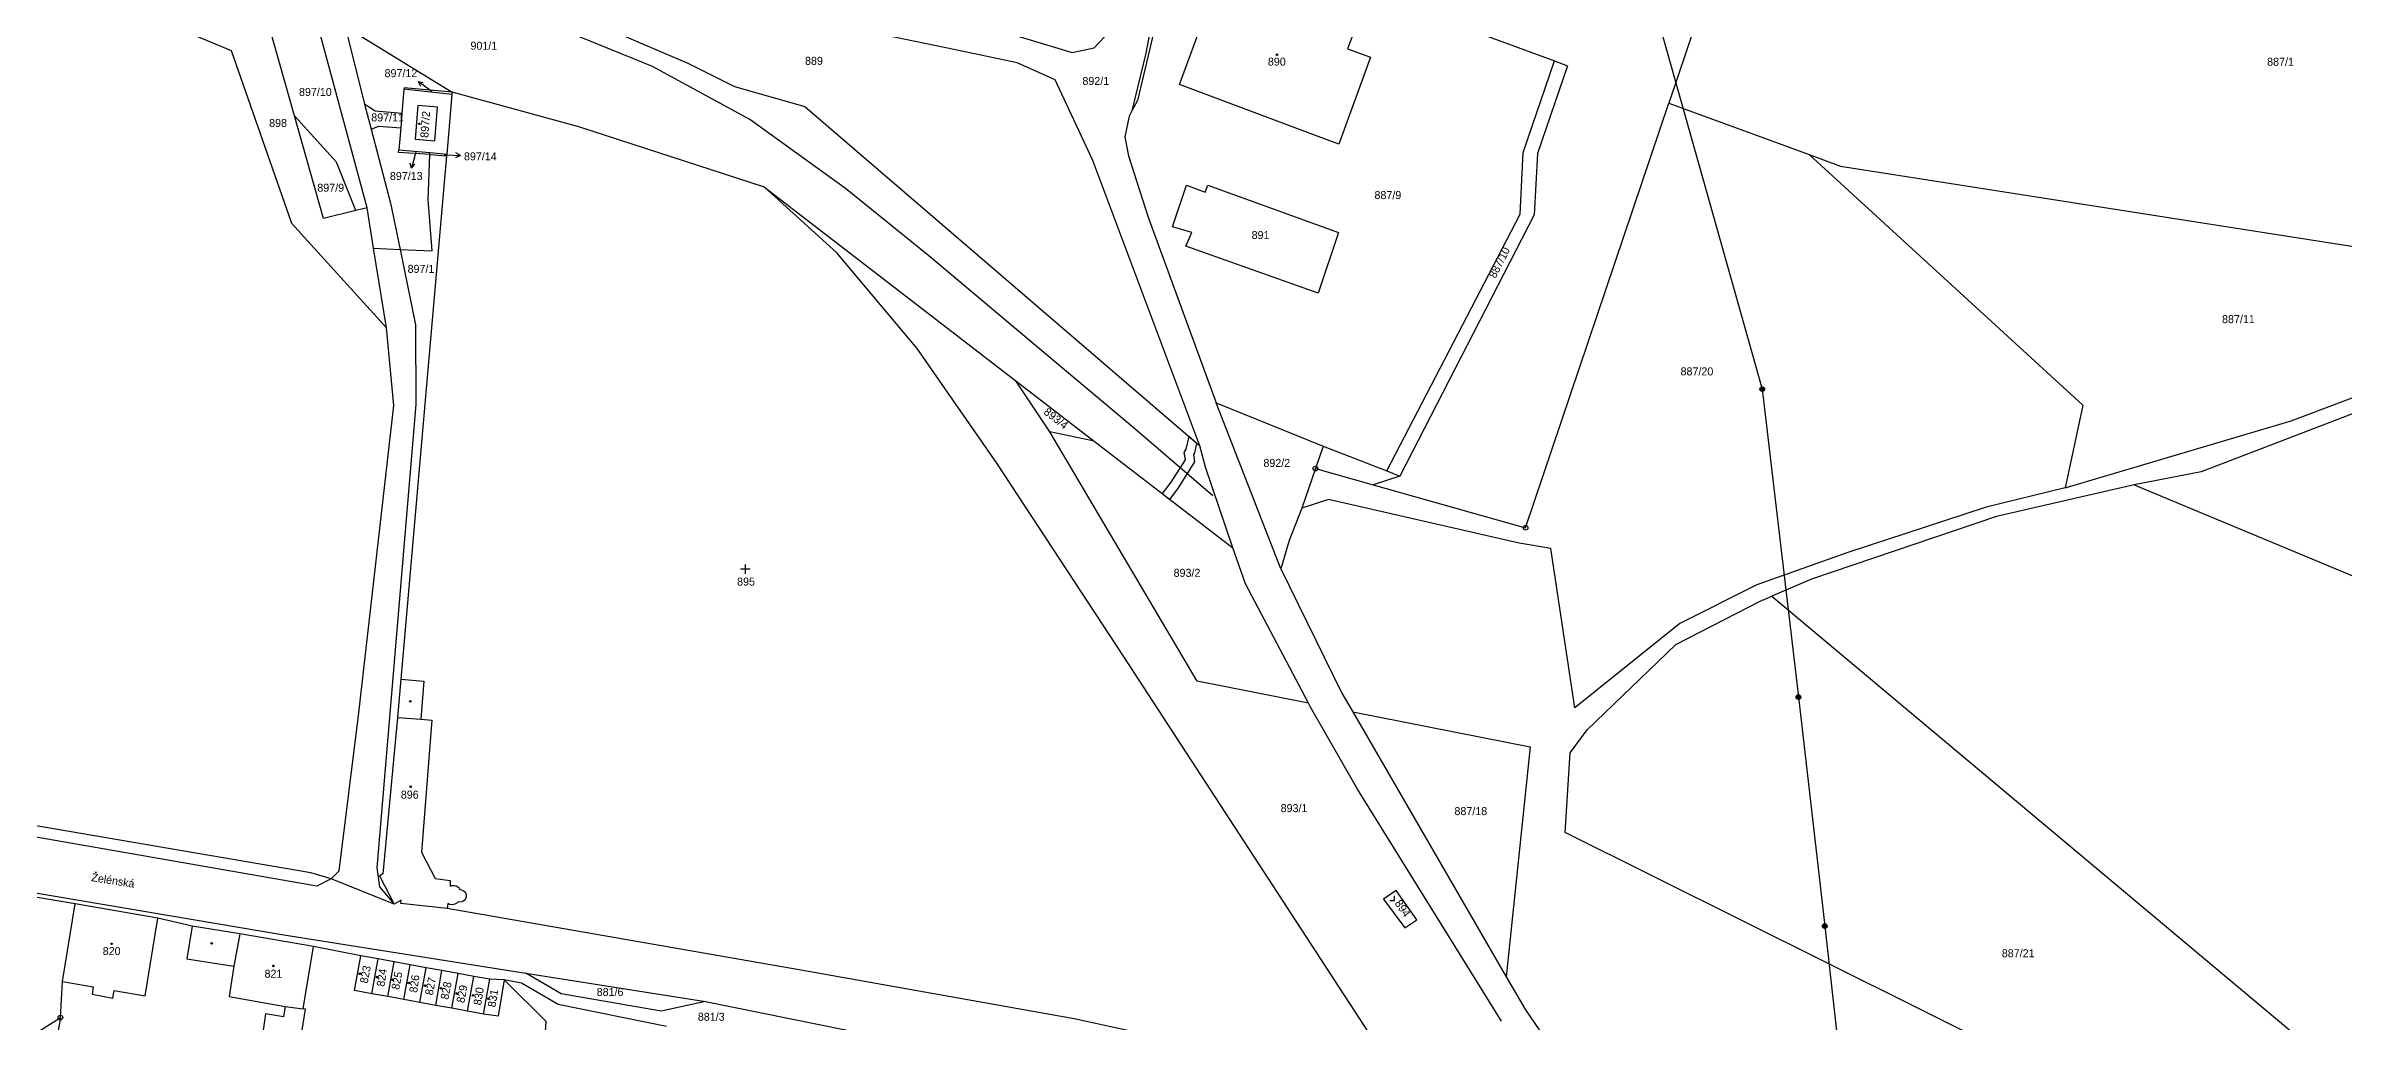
# Model space of a CAD drawing. Extents: x -784124 to -780570, y -980818 to -976926.
# Drawn here: x -781404 to -780915.9, y -979711.9 to -979504.8 of the extents above; entities that cross this region are included whole.
import ezdxf
from ezdxf.enums import TextEntityAlignment as Align

# ---------------------------------------------------------------- set-up
doc = ezdxf.new("R2010")
doc.units = 0
doc.header["$LTSCALE"] = 3.138375
doc.header["$MEASUREMENT"] = 0
doc.linetypes.add('0_051C', pattern=[0])
doc.linetypes.add('2_6_59_2', pattern=[0])
for name, color, linetype in [('1008', 1, 'CONTINUOUS'), ('1029', 1, 'CONTINUOUS'), ('105', 1, 'CONTINUOUS'), ('18', 1, 'CONTINUOUS'), ('21800', 1, 'CONTINUOUS'), ('21900', 1, 'CONTINUOUS'), ('21999', 1, 'CONTINUOUS'), ('23700', 1, 'CONTINUOUS'), ('315', 1, 'CONTINUOUS'), ('319', 1, 'CONTINUOUS'), ('402', 1, 'CONTINUOUS'), ('404', 1, 'CONTINUOUS'), ('50100', 1, 'CONTINUOUS'), ('601', 1, 'CONTINUOUS'), ('60502', 1, 'CONTINUOUS')]:
    doc.layers.add(name, color=color, linetype=linetype)

# ---------------------------------------------------------------- blocks, each defined once
blk = doc.blocks.new('4_02$0')
at = {"layer": '404', "color": 255, "linetype": 'Continuous'}
blk.add_circle((-0.01, 0), 0.175, dxfattribs=at)
blk = doc.blocks.new('1029$1')
at = {"layer": '1029', "color": 6, "linetype": 'Continuous'}
for p, q in [((0, 3), (-0.5, 2)), ((0, 0), (0, 3)), ((0, 3), (0.5, 2))]:
    blk.add_line(p, q, dxfattribs=at)
blk = doc.blocks.new('3_19$9')
at = {"layer": '319', "color": 255, "linetype": 'Continuous'}
for p, q in [((-1, 0), (0, 0)), ((0, 0), (0, 1))]:
    blk.add_line(p, q, dxfattribs=at)
blk = doc.blocks.new('3_15$11')
at = {"layer": '315', "color": 255, "linetype": 'Continuous'}
for p, q in [((1, 1), (-1, 1)), ((0, 0), (0, 2))]:
    blk.add_line(p, q, dxfattribs=at)
blk = doc.blocks.new('1_05$19')
at = {"layer": '105', "color": 3, "linetype": 'Continuous'}
for radius in [0.5, 0.0303]:
    blk.add_circle((0, 0), radius, dxfattribs=at)
blk = doc.blocks.new('6_01$21')
at = {"layer": '601', "color": 255, "linetype": 'Continuous'}
for radius in [0.5, 0.4, 0.3, 0.2, 0.1]:
    blk.add_circle((0, 0), radius, dxfattribs=at)

msp = doc.modelspace()

# ---------------------------------------------------------------- linework, layer by layer
at = {"layer": '1029', "color": 255, "linetype": 'Continuous'}
for p, q in [((-781322.01, -979514.48), (-781322.48, -979514.13)), ((-781325.41, -979527.38), (-781325.55, -979527.89)), ((-781319.39, -979527.91), (-781318.91, -979527.94))]:
    msp.add_line(p, q, dxfattribs=at)
at = {"layer": '21800', "color": 255, "linetype": 'Continuous'}
for p, q in [((-781335.73, -979539.22), (-781347.58, -979495.44)), ((-781340.36, -979500.67), (-781336.26, -979517.14)), ((-781324.93, -979517.44), (-781325.52, -979524.59)), ((-781320.77, -979517.79), (-781324.93, -979517.44)), ((-781321.35, -979524.93), (-781320.77, -979517.79)), ((-781334.88, -979522.49), (-781330.73, -979538.21)), ((-781325.52, -979524.59), (-781321.35, -979524.93)), ((-781330.73, -979538.21), (-781328.74, -979548.02)), ((-781328.74, -979548.02), (-781325.48, -979564.04)), ((-781325.48, -979564.04), (-781325.35, -979580.95)), ((-781325.35, -979580.95), (-781333.69, -979679.39)), ((-781119.09, -979595.08), (-781116.29, -979596.17)), ((-781329.26, -979647.43), (-781324.32, -979647.79)), ((-781333.69, -979679.39), (-781333.08, -979683.38)), ((-781333.08, -979683.38), (-781330, -979687.08)), ((-781362.76, -979693.39), (-781364.02, -979700.26)), ((-781353.13, -979708.79), (-781349.31, -979709.32))]:
    msp.add_line(p, q, dxfattribs=at)
at = {"layer": '21900', "color": 3, "linetype": 'Continuous'}
for p, q in [((-781034.84, -979444.97), (-781059.14, -979516.94)), ((-781119.37, -979494.74), (-781083.47, -979507.97)), ((-781327.91, -979514.02), (-781328.33, -979519.19)), ((-781317.71, -979515.11), (-781327.91, -979514.02)), ((-781317.71, -979515.11), (-781318.82, -979527.78)), ((-781317.67, -979514.63), (-781317.71, -979515.11)), ((-781059.14, -979516.94), (-781029.38, -979527.9)), ((-781328.57, -979522.22), (-781329.01, -979526.89)), ((-781322.41, -979527.88), (-781318.85, -979528.12)), ((-781318.82, -979527.78), (-781318.85, -979528.12)), ((-781318.85, -979528.12), (-781328.55, -979639.33)), ((-781251.3, -979534.83), (-781197.89, -979575.94)), ((-781331.63, -979564.68), (-781334.36, -979547.74)), ((-781197.89, -979575.94), (-781181.25, -979588.75)), ((-781141.61, -979615.88), (-781155.37, -979580.64)), ((-781155.37, -979580.64), (-781132.64, -979589.82)), ((-781181.25, -979588.75), (-781151.82, -979611.4)), ((-781132.64, -979589.82), (-781134.25, -979594.57)), ((-781134.25, -979594.57), (-781137.11, -979602.97)), ((-781134.25, -979594.57), (-781121.98, -979598.03)), ((-780960.3, -979598.03), (-780802.5, -979663.85)), ((-781037.27, -979621.64), (-780882.74, -979751.11)), ((-781126.31, -979646.25), (-781093.71, -979702.5)), ((-781397.76, -979687.04), (-781422.54, -979682.84)), ((-781330, -979687.08), (-781343.38, -979681.69)), ((-781400.47, -979703.49), (-781397.76, -979687.04)), ((-781380.21, -979690.08), (-781397.76, -979687.04)), ((-781318.58, -979686.95), (-781318.71, -979688)), ((-781372.87, -979691.76), (-781380.21, -979690.08)), ((-781337.09, -979698.07), (-781347.14, -979696.04)), ((-781333.4, -979698.73), (-781337.09, -979698.07)), ((-781334.73, -979706.11), (-781333.4, -979698.73)), ((-781330, -979699.35), (-781333.4, -979698.73)), ((-781400.9, -979711.16), (-781400.47, -979703.49)), ((-781331.34, -979706.73), (-781330, -979699.35)), ((-781326.61, -979699.97), (-781330, -979699.35)), ((-781327.95, -979707.35), (-781326.61, -979699.97)), ((-781323.21, -979700.58), (-781326.61, -979699.97)), ((-781324.55, -979707.96), (-781323.21, -979700.58)), ((-781319.82, -979701.2), (-781323.21, -979700.58)), ((-781321.16, -979708.58), (-781319.82, -979701.2)), ((-781316.42, -979701.81), (-781319.82, -979701.2)), ((-781317.76, -979709.19), (-781316.42, -979701.81)), ((-781313.03, -979702.43), (-781316.42, -979701.81)), ((-781314.37, -979709.81), (-781313.03, -979702.43)), ((-781309.63, -979703.04), (-781313.03, -979702.43)), ((-781310.97, -979710.42), (-781309.63, -979703.04)), ((-781306.61, -979703.17), (-781309.63, -979703.04)), ((-781302.01, -979701.75), (-781263.87, -979707.74)), ((-781331.34, -979706.73), (-781334.73, -979706.11)), ((-781327.95, -979707.35), (-781331.34, -979706.73)), ((-781324.55, -979707.96), (-781327.95, -979707.35)), ((-781321.16, -979708.58), (-781324.55, -979707.96)), ((-781317.76, -979709.19), (-781321.16, -979708.58)), ((-781263.87, -979707.74), (-781135.39, -979733.68)), ((-781400.9, -979711.16), (-781402.97, -979722.81)), ((-781314.37, -979709.81), (-781317.76, -979709.19)), ((-781310.97, -979710.42), (-781314.37, -979709.81))]:
    msp.add_line(p, q, dxfattribs=at)
for points in [[(-781205.67, -979500.6), (-781196.98, -979502.86), (-781185.94, -979506.23), (-781181.28, -979505.19), (-781176.71, -979500.42), (-781174, -979485.52), (-781174.66, -979475.88), (-781176.31, -979473.28)], [(-781158.82, -979589.75), (-781181.54, -979529.13), (-781189.53, -979512.01), (-781197.62, -979508.39), (-781210.71, -979505.63), (-781227.86, -979502.08), (-781267.73, -979483.29), (-781285.78, -979477.35), (-781300.09, -979475.29), (-781326.09, -979477.96), (-781333.6, -979480.06), (-781338.46, -979483.06)], [(-781167.66, -979478.77), (-781166.55, -979486.16), (-781167.9, -979493.6), (-781170.31, -979506.33), (-781173.24, -979518.59)], [(-781338.46, -979483.06), (-781321.94, -979488.05), (-781307.38, -979492.38), (-781284.03, -979501.47), (-781267.6, -979508.46), (-781257.7, -979513.45), (-781242.73, -979517.69), (-781158.82, -979589.75)], [(-781163.66, -979480.79), (-781172.06, -979516.43), (-781173.24, -979518.59)], [(-781154.68, -979490.05), (-781125.75, -979500.95), (-781127.47, -979505.44), (-781122.54, -979507.2), (-781129.27, -979525.69), (-781134.27, -979523.81), (-781163.15, -979512.98), (-781154.68, -979490.05)], [(-781389.59, -979495.39), (-781364.62, -979505.81), (-781351.79, -979542.47), (-781331.63, -979564.68)], [(-781351.15, -979519.67), (-781357.36, -979497.63), (-781347.58, -979495.44)], [(-781347.58, -979495.44), (-781340.36, -979500.67), (-781317.67, -979514.63)], [(-781132.64, -979589.82), (-781119.09, -979595.08), (-781090.78, -979540.52), (-781090.08, -979527.47), (-781083.47, -979507.97)], [(-781083.47, -979507.97), (-781080.66, -979509), (-781087.09, -979527.63), (-781087.79, -979540.68), (-781116.29, -979596.17), (-781121.98, -979598.03)], [(-781328.33, -979519.19), (-781333.99, -979518.66), (-781335.65, -979517.63), (-781336.26, -979517.14), (-781334.88, -979522.49), (-781333.22, -979521.82), (-781328.57, -979522.22)], [(-781251.3, -979534.83), (-781290.78, -979522.01), (-781317.67, -979514.63)], [(-781121.98, -979598.03), (-781089.59, -979607.15), (-781059.14, -979516.94)], [(-781338.1, -979539.79), (-781345.01, -979541.45), (-781351.15, -979519.67)], [(-781173.24, -979518.59), (-781173.85, -979519.72), (-781174.74, -979524.09), (-781174.4, -979525.93), (-781173.99, -979528.13), (-781169.77, -979541.18), (-781155.37, -979580.64)], [(-781322.41, -979527.88), (-781329.06, -979527.44), (-781329.01, -979526.89)], [(-781029.38, -979527.9), (-781022.67, -979530.37), (-780850.73, -979557.23)], [(-781029.38, -979527.9), (-780971.22, -979581.11), (-780974.95, -979598.65)], [(-781114.78, -979726.87), (-781174.91, -979634.62), (-781201.95, -979593.45), (-781218.84, -979569.04), (-781235.94, -979548.76), (-781251.3, -979534.83)], [(-781157.67, -979535.84), (-781157.1, -979534.39), (-781129.35, -979544.42), (-781133.69, -979557.29), (-781161.79, -979547.36), (-781160.49, -979544.42), (-781164.63, -979543.26), (-781161.62, -979534.38), (-781157.67, -979535.84)], [(-781334.36, -979547.74), (-781335.73, -979539.22), (-781338.1, -979539.79)], [(-780974.95, -979598.65), (-780926.92, -979584.44), (-780883.57, -979568.08), (-780850.73, -979557.23)], [(-780844.1, -979558.26), (-780881.05, -979570.31), (-780946.07, -979595.23), (-780960.3, -979598.03)], [(-781343.38, -979681.69), (-781341.67, -979680.02), (-781337.48, -979646.46), (-781330.06, -979581.16), (-781331.63, -979564.68)], [(-781343.38, -979681.69), (-781346.41, -979683.23), (-781429.24, -979668.84), (-781435.27, -979667.36), (-781449.86, -979656.28), (-781459.88, -979644.98), (-781477.99, -979615.83), (-781486.17, -979604.25), (-781496.11, -979594.71), (-781504.51, -979589.21), (-781522.87, -979581.21)], [(-781151.82, -979611.4), (-781157.58, -979594.28), (-781158.82, -979589.75)], [(-781343.38, -979681.69), (-781347.7, -979680.45), (-781428.92, -979666.58), (-781434.38, -979664.97), (-781448.05, -979654.66), (-781457.51, -979643.86), (-781475.8, -979614.75), (-781484.55, -979603.07), (-781493.03, -979594.15), (-781495.49, -979592)], [(-780974.95, -979598.65), (-780991.71, -979602.78), (-781000.57, -979605.67), (-781021.11, -979612.36), (-781040.46, -979619.23), (-781056.83, -979627.5), (-781079.16, -979645.4), (-781084.21, -979611.57), (-781090.97, -979610.42), (-781131.48, -979601.13), (-781137.11, -979602.97)], [(-780960.3, -979598.03), (-780989.54, -979604.75), (-781028.89, -979618.03), (-781037.27, -979621.64)], [(-781137.11, -979602.97), (-781139.81, -979609.87), (-781141.61, -979615.88)], [(-781135.75, -979644.39), (-781149.08, -979619.08), (-781151.82, -979611.4)], [(-781141.61, -979615.88), (-781128.61, -979642.29), (-781126.31, -979646.25)], [(-780894.21, -979764.95), (-781081.19, -979671.86), (-781080.11, -979654.95), (-781076.55, -979650.07), (-781057.71, -979631.91), (-781039.76, -979622.71), (-781037.27, -979621.64)], [(-781328.55, -979639.33), (-781329.26, -979647.43), (-781332.41, -979680.67), (-781333.1, -979681.07), (-781330, -979687.08)], [(-781328.55, -979639.33), (-781323.71, -979639.74), (-781324.32, -979647.79), (-781321.97, -979647.98), (-781324.2, -979676.05), (-781321.25, -979681.63), (-781318.05, -979682.05), (-781318.07, -979683.28)], [(-781094.7, -979711.94), (-781125.29, -979662.69), (-781135.29, -979645.26), (-781135.75, -979644.39)], [(-781126.31, -979646.25), (-781088.6, -979653.66), (-781093.71, -979702.5)], [(-781460.66, -979675.53), (-781459.15, -979673.66), (-781415.91, -979683.06), (-781353.44, -979693.57), (-781302.01, -979701.75)], [(-781318.07, -979683.28), (-781317.717, -979683.136), (-781317.338, -979683.088), (-781317.183, -979683.098), (-781316.812, -979683.191), (-781316.479, -979683.376), (-781316.205, -979683.642), (-781316.01, -979683.97), (-781315.646, -979684.018), (-781315.31, -979684.163), (-781315.024, -979684.394), (-781314.812, -979684.693), (-781314.688, -979685.038), (-781314.66, -979685.255), (-781314.694, -979685.62), (-781314.825, -979685.962), (-781315.044, -979686.257), (-781315.334, -979686.481), (-781315.674, -979686.619), (-781316.038, -979686.66), (-781316.4, -979686.6), (-781316.702, -979686.88), (-781317.063, -979687.078), (-781317.39, -979687.173), (-781317.801, -979687.197), (-781318.206, -979687.121), (-781318.58, -979686.95)], [(-781318.71, -979688), (-781328.59, -979686.97), (-781328.51, -979686.25), (-781330, -979687.08)], [(-781114.78, -979726.87), (-781185.52, -979711.47), (-781243.95, -979701.05), (-781318.71, -979688)], [(-781400.47, -979703.49), (-781393.91, -979704.61), (-781394.17, -979706.22), (-781389.72, -979707.04), (-781389.46, -979705.41), (-781382.9, -979706.53), (-781380.21, -979690.08)], [(-781372.87, -979691.76), (-781374.04, -979698.72), (-781364.02, -979700.26), (-781365.06, -979706.73), (-781353.13, -979708.79), (-781353.5, -979711.02), (-781357.29, -979710.37), (-781357.84, -979713.84), (-781351.33, -979714.98)], [(-781347.14, -979696.04), (-781362.76, -979693.39), (-781372.87, -979691.76)], [(-781351.33, -979714.98), (-781349.74, -979715.21), (-781348.84, -979709.41), (-781349.31, -979709.32), (-781347.14, -979696.04)], [(-781334.73, -979706.11), (-781338.42, -979705.43), (-781337.09, -979698.07)], [(-781306.61, -979703.17), (-781307.89, -979710.87), (-781310.97, -979710.42)], [(-781298.27, -979720.74), (-781297.71, -979711.98), (-781306.61, -979703.17)], [(-781272.1, -979713.08), (-781295.13, -979708.42), (-781302.9, -979703.84), (-781306.61, -979703.17)], [(-781263.87, -979707.74), (-781273.26, -979709.79), (-781294.5, -979706.16), (-781302.01, -979701.75)], [(-781093.71, -979702.5), (-781089.65, -979709.51), (-781078.47, -979725.82), (-781071.87, -979734.36)], [(-781427.41, -979711.4), (-781406.67, -979714.81), (-781400.9, -979711.16)]]:
    msp.add_lwpolyline(points, dxfattribs=at)
at = {"layer": '21999', "color": 3, "linetype": 'Continuous'}
for p, q in [((-781327.83, -979513.74), (-781327.91, -979514.02)), ((-781317.67, -979514.63), (-781327.83, -979513.74)), ((-781328.33, -979519.19), (-781328.57, -979522.22)), ((-781329.01, -979526.89), (-781322.4, -979527.47)), ((-781322.41, -979527.88), (-781322.4, -979527.47)), ((-781322.4, -979527.47), (-781318.82, -979527.78)), ((-781190.65, -979586.78), (-781197.89, -979575.94)), ((-781181.25, -979588.75), (-781190.65, -979586.78))]:
    msp.add_line(p, q, dxfattribs=at)
for points in [[(-781338.1, -979539.79), (-781342.26, -979529.48), (-781351.15, -979519.67)], [(-781334.36, -979547.74), (-781328.74, -979548.02), (-781321.9, -979548.35), (-781322.73, -979537.48), (-781322.41, -979527.88)], [(-781135.75, -979644.39), (-781159.36, -979639.73), (-781190.65, -979586.78)], [(-781119.76, -979686.01), (-781115.28, -979692.13), (-781112.74, -979690.4), (-781117.1, -979684.21), (-781119.76, -979686.01)]]:
    msp.add_lwpolyline(points, dxfattribs=at)
at = {"layer": '23700', "color": 255, "linetype": '0_051C'}
msp.add_lwpolyline([(-781166.78, -979599.89), (-781165.19, -979601.11), (-781163.31, -979598.63), (-781159.86, -979593.11), (-781160.1, -979591.59), (-781159.87, -979591.22), (-781159.45, -979589.21), (-781161.18, -979587.73), (-781161.75, -979590.45), (-781162.2, -979591.16), (-781161.96, -979592.68), (-781164.96, -979597.49), (-781166.78, -979599.89)], close=True, dxfattribs=at)
at = {"layer": '50100', "color": 255, "linetype": 'Continuous'}
for p, q in [((-781275.13, -979509.19), (-781294.41, -979501.33)), ((-781254.39, -979520.44), (-781275.13, -979509.19)), ((-781234.11, -979535.08), (-781254.39, -979520.44)), ((-781216.39, -979549.37), (-781234.11, -979535.08)), ((-781191.55, -979570.26), (-781216.39, -979549.37)), ((-781172.6, -979586.15), (-781191.55, -979570.26)), ((-781156.05, -979600.36), (-781172.6, -979586.15))]:
    msp.add_line(p, q, dxfattribs=at)
at = {"layer": '60502', "color": 255, "linetype": '2_6_59_2'}
for p, q in [((-781061.69, -979498.34), (-781039.31, -979577.69)), ((-781039.31, -979577.69), (-781031.63, -979643.11)), ((-781031.63, -979643.11), (-781026.03, -979691.75)), ((-781026.03, -979691.75), (-781020.62, -979739.9))]:
    msp.add_line(p, q, dxfattribs=at)

# ---------------------------------------------------------------- block references
at = {"layer": '1029', "color": 0, "linetype": 'ByBlock'}
for p, rotation in [((-781322.48, -979514.13), 54), ((-781325.55, -979527.89), 165), ((-781318.91, -979527.94), 267)]:
    msp.add_blockref('1029$1', p, dxfattribs=dict(at, rotation=rotation))
at = {"layer": '105', "color": 0, "linetype": 'ByBlock'}
for p in [(-781134.25, -979594.57), (-781089.59, -979607.15), (-781400.9, -979711.16)]:
    msp.add_blockref('1_05$19', p, dxfattribs=at)
at = {"layer": '315', "color": 0, "linetype": 'ByBlock'}
msp.add_blockref('3_15$11', (-781255.37, -979616.96), dxfattribs=at)
at = {"layer": '319', "color": 0, "linetype": 'ByBlock'}
msp.add_blockref('3_19$9', (-781117.42, -979686.32), dxfattribs=at)
at = {"layer": '402', "color": 0, "linetype": 'ByBlock'}
for p in [(-781326.55, -979643.99), (-781368.75, -979695.4)]:
    msp.add_blockref('4_02$0', p, dxfattribs=at)
at = {"layer": '404', "color": 0, "linetype": 'ByBlock'}
for p in [(-781142.41, -979506.68), (-781324.61, -979521.35), (-781326.46, -979662.15), (-781389.99, -979695.51), (-781355.66, -979700.19), (-781337.28, -979701.87), (-781333.57, -979702.58), (-781330.3, -979703.14), (-781326.84, -979703.84), (-781323.43, -979704.41), (-781320.02, -979704.96), (-781316.65, -979706.07), (-781313.22, -979706.47), (-781309.98, -979707.16)]:
    msp.add_blockref('4_02$0', p, dxfattribs=at)
at = {"layer": '601', "color": 0, "linetype": 'ByBlock'}
for p in [(-781039.31, -979577.69), (-781031.63, -979643.11), (-781026.03, -979691.75)]:
    msp.add_blockref('6_01$21', p, dxfattribs=at)

# ---------------------------------------------------------------- texts
at = {"layer": '1008', "color": 255, "linetype": 'Continuous'}
msp.add_text('Želénská', height=1.7, rotation=351, dxfattribs=at).set_placement((-781389.72, -979682.05), align=Align.MIDDLE_CENTER)
at = {"layer": '18', "color": 255, "linetype": 'Continuous'}
for s, p in [('901/1', (-781313.77, -979506.12)), ('889', (-781242.69, -979509.33)), ('890', (-781144.35, -979509.5)), ('887/1', (-780932.05, -979509.53)), ('897/10', (-781350.2, -979515.94)), ('898', (-781356.55, -979522.53)), ('897/11', (-781334.85, -979521.35)), ('897/9', (-781346.31, -979536.28)), ('887/9', (-781121.7, -979537.84)), ('897/1', (-781327.13, -979553.51)), ('887/11', (-780941.63, -979564.19)), ('887/20', (-781056.67, -979575.29)), ('893/2', (-781164.38, -979618.07)), ('895', (-781257.12, -979619.94)), ('896', (-781328.57, -979665.18)), ('893/1', (-781141.64, -979668.05)), ('887/18', (-781104.71, -979668.68)), ('820', (-781391.9, -979698.4)), ('887/21', (-780988.42, -979698.87)), ('821', (-781357.52, -979703.22)), ('881/3', (-781265.46, -979712.36))]:
    msp.add_text(s, height=1.7, dxfattribs=at).set_placement(p, align=Align.BOTTOM_LEFT)
msp.add_text('897/12', height=1.7, dxfattribs=at).set_placement((-781325.07, -979511.95), align=Align.BOTTOM_RIGHT)
for s, p in [('892/1', (-781180.91, -979513.61)), ('891', (-781145.91, -979546.33)), ('892/2', (-781142.46, -979594.73)), ('881/6', (-781284.11, -979707.09))]:
    msp.add_text(s, height=1.7, dxfattribs=at).set_placement(p, align=Align.BOTTOM_CENTER)
for s, rotation, p in [('897/2', 86, (-781322.23, -979524.41)), ('893/4', 322, (-781192.46, -979583.24)), ('894', 305, (-781117.91, -979687.19)), ('823', 79, (-781335.14, -979704.14)), ('824', 82, (-781331.55, -979704.76)), ('825', 79, (-781328.43, -979705.44)), ('826', 82, (-781324.61, -979706.04)), ('827', 79, (-781321.29, -979706.63)), ('828', 79, (-781317.99, -979707.56)), ('829', 79, (-781314.61, -979708.27)), ('830', 81, (-781311, -979708.72)), ('831', 81, (-781307.96, -979709.15))]:
    msp.add_text(s, height=1.7, rotation=rotation, dxfattribs=at).set_placement(p, align=Align.BOTTOM_LEFT)
msp.add_text('897/14', height=1.7, dxfattribs=at).set_placement((-781315.15, -979527.41), align=Align.TOP_LEFT)
msp.add_text('897/13', height=1.7, dxfattribs=at).set_placement((-781323.94, -979531.58), align=Align.TOP_RIGHT)
msp.add_text('887/10', height=1.7, rotation=63, dxfattribs=at).set_placement((-781093.97, -979551.43), align=Align.BOTTOM_CENTER)

doc.saveas('drawing.dxf')
